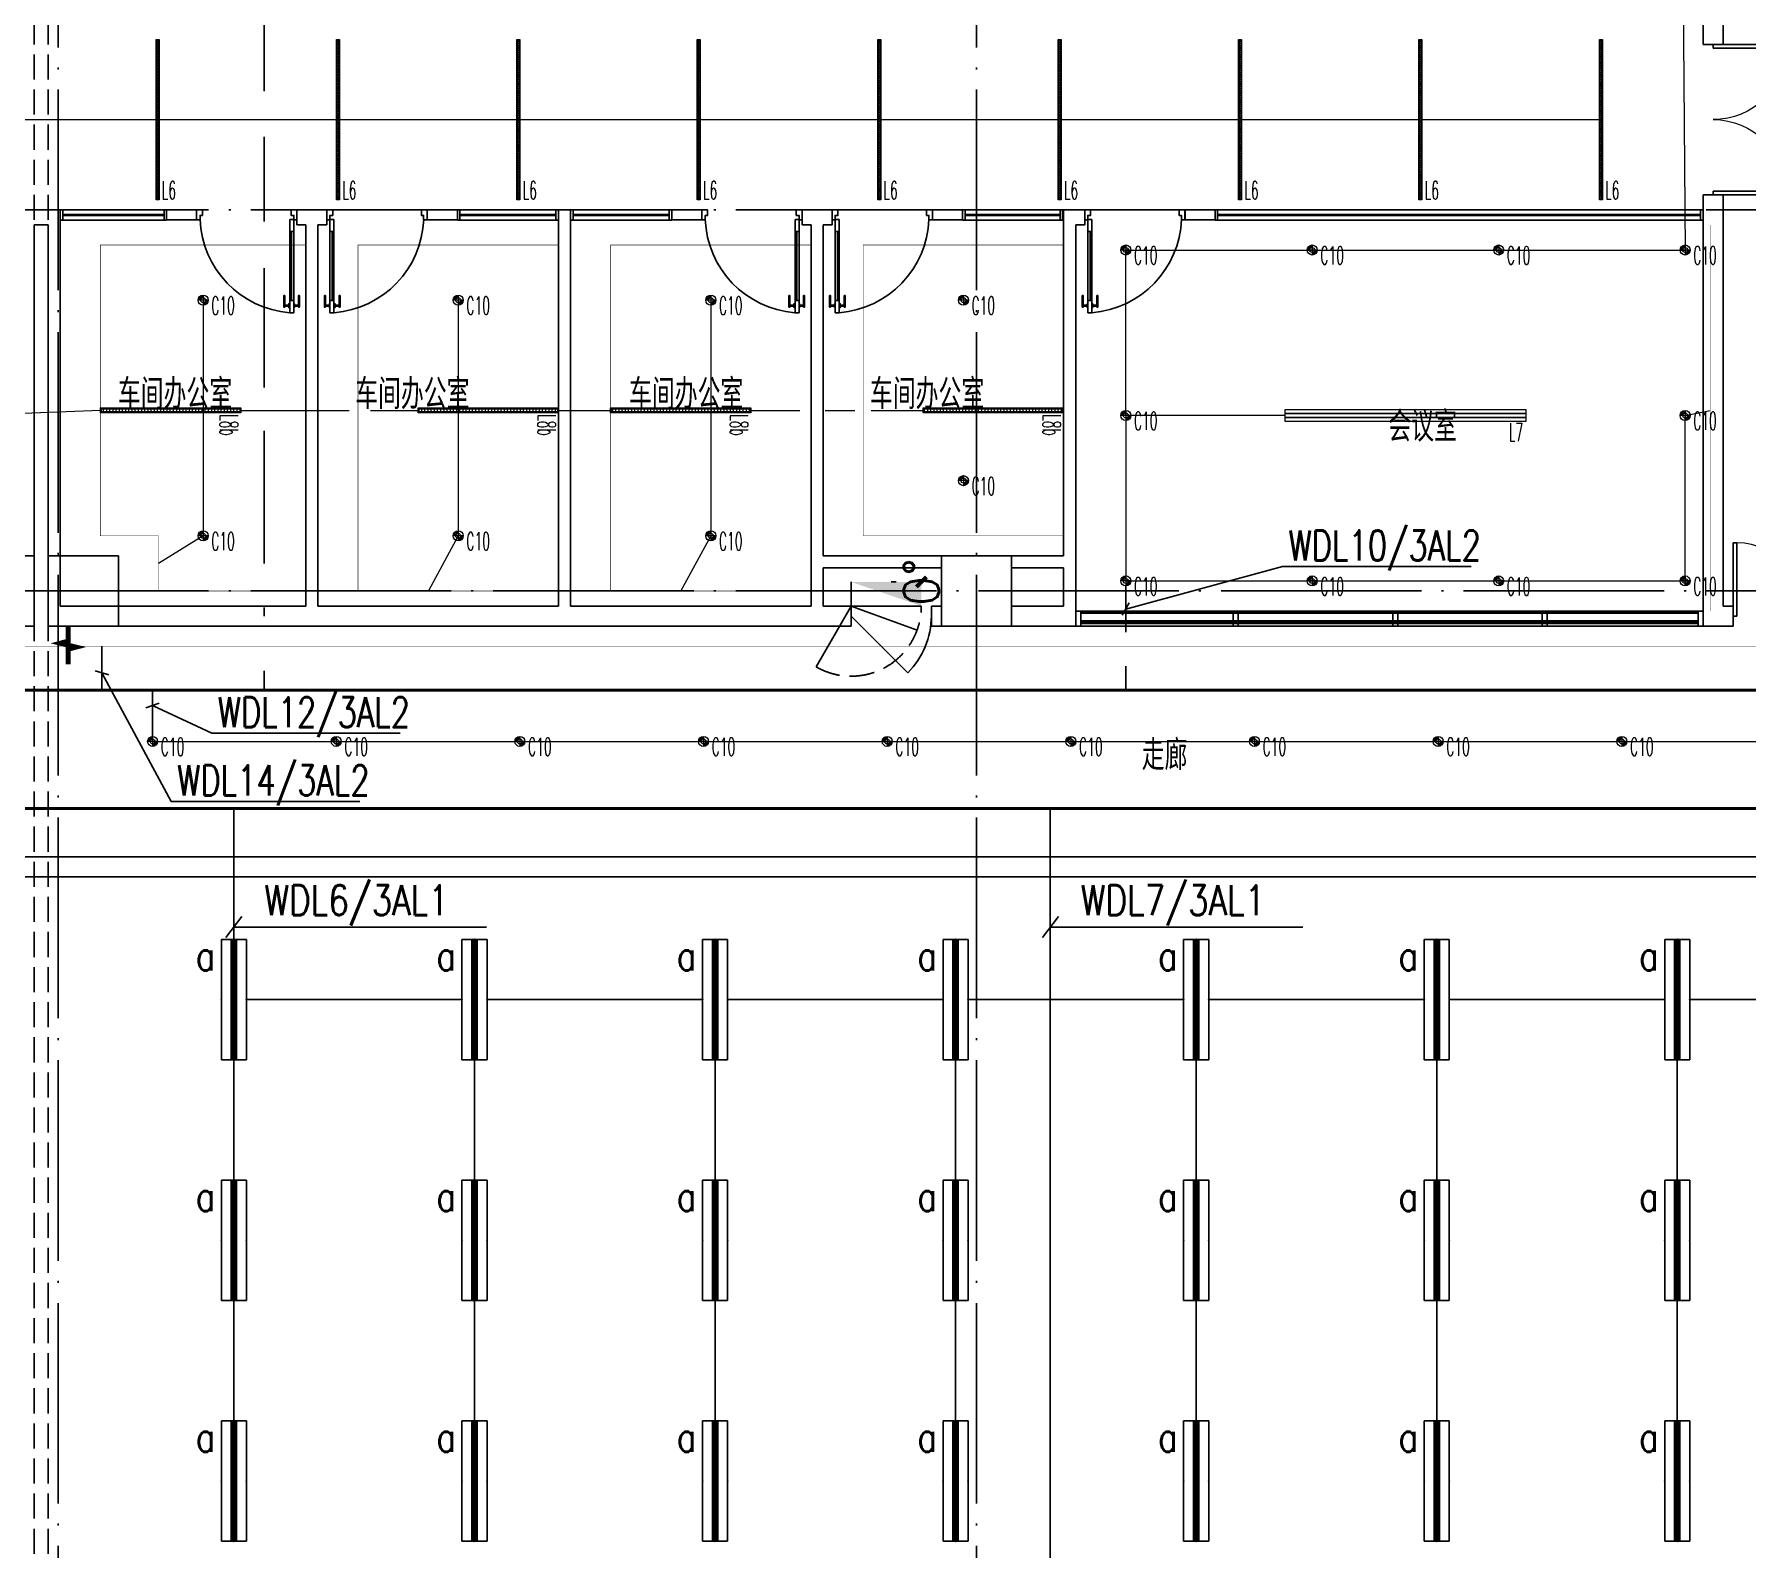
# Model space of a CAD drawing. Extents: x -621157 to 1764546, y -106808 to 741893.
# Drawn here: x 238100 to 255185, y 220450 to 235551 of the extents above; entities that cross this region are included whole.
import ezdxf
from ezdxf import colors
from ezdxf.entities.mleader import LeaderData, LeaderLine
from ezdxf.enums import TextEntityAlignment as Align
from ezdxf.math import Vec2, Vec3

# ---------------------------------------------------------------- set-up
doc = ezdxf.new("R2010")
doc.units = 0
doc.header["$LTSCALE"] = 1000
doc.header["$MEASUREMENT"] = 0
for name, pattern in [('DOT', [6.35, 0, -6.35]), ('XREF-A-101-平面图_t3$0$DASH', [0.35, 0.25, -0.1]), ('XREF-A-101-平面图_t3$0$DOTE', [2.42, 2, -0.2, 0.02, -0.2])]:
    doc.linetypes.add(name, pattern=pattern)
for name, color, linetype in [('0-底图', 7, 'Continuous'), ('EQUIP-照明', 3, 'Continuous'), ('SIG_TEXT', 2, 'Continuous'), ('WIRE-照明', 4, 'Continuous'), ('XREF-A-101-平面图_t3$0$A-COLUMN', 8, 'Continuous'), ('XREF-A-101-平面图_t3$0$A-DOTE', 8, 'Continuous'), ('XREF-A-101-平面图_t3$0$A-GROUND', 8, 'Continuous'), ('XREF-A-101-平面图_t3$0$A-ROOM-CH', 8, 'Continuous'), ('XREF-A-101-平面图_t3$0$A-WALL', 8, 'Continuous'), ('XREF-A-101-平面图_t3$0$A-WINDOW', 8, 'Continuous'), ('XREF-A-101-平面图_t3$0$DOOR-INF', 8, 'Continuous'), ('XREF-A-101-平面图_t3$0$GLASS WALL-INF', 8, 'Continuous'), ('XREF-A-101-平面图_t3$0$I-WALL-GYPSUM', 8, 'Continuous'), ('XREF-A-101-平面图_t3$0$I-玻璃隔断', 8, 'Continuous'), ('XREF-A-101-平面图_t3$0$P-EQUIPMENT', 8, 'Continuous'), ('XREF-A-101-平面图_t3$0$PARTITION-INF', 8, 'Continuous'), ('XREF-A-101-平面图_t3$0$水-尺寸', 8, 'Continuous'), ('照明回路线', 1, 'Continuous')]:
    doc.layers.add(name, color=color, linetype=linetype)
for name, color, linetype, lineweight in [('00-照明回路线', 6, 'Continuous', 0), ('CEILING-INF', 4, 'Continuous', 0), ('LIGHT-INF', 6, 'Continuous', 0)]:
    doc.layers.add(name, color=color, linetype=linetype, lineweight=lineweight)
doc.styles.add('_TEL_DIM', font='SIMPLEX', dxfattribs={"width": 0.8, "height": 3.5, "bigfont": 'HZTXT'})
doc.styles.add('DIM_FONT', font='ROMANS', dxfattribs={"width": 0.8, "bigfont": 'HZDXC'})
doc.styles.add('E-FST', font='txt.shx', dxfattribs={"width": 0.75, "height": 250, "bigfont": '@@gbcbig.shx'})
doc.styles.add('INF DIM', font='SIMPLEX.SHX', dxfattribs={"width": 0.7, "bigfont": 'hztxt.shx'})
doc.styles.get("Standard").update_dxf_attribs({"font": 'romans.shx', "bigfont": 'HZDXC.SHX'})
doc.styles.add('XREF-A-101-平面图_t3$0$-HZDXCROMANS', font='ROMANS.shx', dxfattribs={"bigfont": 'HZDXC.shx'})
doc.linetypes.add('Ground', pattern='A,0.75,-0.125,[135,sr.shx,S=0.1,R=0,X=-0.15,Y=0],0.125,-0.125', length=1.125)
doc.linetypes.add('LED', pattern='A,6,-3.5,["LED",Standard,S=2.54,R=0,X=-2.54,Y=-1.27],-4.8', length=14.3)
doc.dimstyles.get("Standard").update_dxf_attribs({"dimscale": 100, "dimtxt": 3.5, "dimasz": 1, "dimexe": 2.5, "dimexo": 3, "dimgap": 1.5, "dimtad": 1, "dimdec": 0, "dimzin": 0, "dimdsep": 46, "dimtxsty": 'Standard', "dimblk": 'ARCHTICK', "dimcen": 0.09, "dimadec": 0, "dimazin": 0, "dimtfac": 1, "dimtdec": 0, "dimtix": 1, "dimtmove": 2, "dimatfit": 3, "dimfxl": 0, "dimtolj": 1, "dimtzin": 0, "dimarcsym": 0})

# ---------------------------------------------------------------- blocks, each defined once
blk = doc.blocks.new('XREF-A-101-平面图_t3$0$柱网3F')
at = {"layer": 'XREF-A-101-平面图_t3$0$A-COLUMN'}
for points in [[(37400, -10350), (38100, -10350), (38100, -9650), (37400, -9650)], [(38240, -10350), (38940, -10350), (38940, -9650), (38240, -9650)], [(47150, -10350), (47850, -10350), (47850, -9650), (47150, -9650)]]:
    blk.add_lwpolyline(points, close=True, dxfattribs=at)
blk = doc.blocks.new('XREF-A-101-平面图_t3$0$ROOM')
at = {"layer": 'XREF-A-101-平面图_t3$0$A-ROOM-CH', "style": 'XREF-A-101-平面图_t3$0$-HZDXCROMANS', "width": 0.6}
for tag, p in [('中文房间名称', (0, -1000)), ('英文房间名称', (0, -1500))]:
    blk.add_attdef(tag, text='', height=300, dxfattribs=at).set_placement(p, align=Align.CENTER)
blk = doc.blocks.new('_ArchTick')
at = {"color": 0, "linetype": 'ByBlock', "const_width": 0.4}
blk.add_lwpolyline([(-0.5, -0.5), (0.5, 0.5)], dxfattribs=at)
blk = doc.blocks.new('*D25423')
at = {"layer": 'Defpoints', "color": 0}
blk.add_point((0, 0), dxfattribs=at)
blk.add_point((0, 0), dxfattribs=at)
blk.add_point((0, 0), dxfattribs=at)
blk.add_point((0, 0), dxfattribs=at)
at = {"layer": 'XREF-A-101-平面图_t3$0$水-尺寸', "color": 0, "linetype": 'ByBlock', "lineweight": -2}
blk.add_line((0, 300), (0, 250), dxfattribs=at)
blk.add_line((0, 300), (0, 250), dxfattribs=at)
blk.add_arc((0, 0), 0, 180, 180, dxfattribs=at)
at = {"layer": 'XREF-A-101-平面图_t3$0$水-尺寸', "color": 0, "linetype": 'ByBlock', "lineweight": -2, "xscale": 100, "yscale": 100, "zscale": 100}
for rotation in [90, 90.00000000000001]:
    blk.add_blockref('_ArchTick', (0, 0), dxfattribs=dict(at, rotation=rotation))
at = {"layer": 'XREF-A-101-平面图_t3$0$水-尺寸', "color": 0, "insert": (0, 0), "char_height": 350, "attachment_point": 5}
blk.add_mtext('\\A1;0%%d', dxfattribs=at)
blk = doc.blocks.new('XREF-A-101-平面图_t3$0$轴网(3)')
at = {"layer": 'XREF-A-101-平面图_t3$0$A-DOTE', "linetype": 'XREF-A-101-平面图_t3$0$DOTE'}
for p, q in [((38340, -3300), (38340, 43300)), ((47500, -3300), (47500, 43300)), ((-3300, 33800), (69800, 33800)), ((-3300, 30000), (69800, 30000))]:
    blk.add_line(p, q, dxfattribs=at)
blk = doc.blocks.new('*U25329')
at = {"color": 1}
for p, q in [((1428, 13673), (1428, 7514)), ((1433, 13673), (1433, 7514)), ((1438, 13673), (1438, 7514)), ((1443, 13673), (1443, 7514)), ((1448, 13673), (1448, 7514)), ((1453, 13673), (1453, 7514)), ((1429, 7513), (1428, 7514)), ((1429, 7513), (1432, 7513)), ((1433, 7514), (1432, 7513)), ((1433, 7514), (1438, 7514)), ((1439, 7513), (1438, 7514)), ((1439, 7513), (1442, 7513)), ((1443, 7514), (1442, 7513)), ((1443, 7514), (1448, 7514)), ((1449, 7513), (1448, 7514)), ((1449, 7513), (1452, 7513)), ((1453, 7514), (1452, 7513))]:
    blk.add_line(p, q, dxfattribs=at)
blk = doc.blocks.new('*U25330')
at = {"color": 1}
for p, q in [((3016, 1134), (3015, 1133)), ((3015, 1133), (3015, 1129)), ((3016, 1128), (3015, 1129)), ((9175, 1134), (3016, 1134)), ((9175, 1128), (3016, 1128))]:
    blk.add_line(p, q, dxfattribs=at)
blk = doc.blocks.new('XREF-A-101-平面图_t3$0$A$C4A4B287C')
at = {"layer": 'XREF-A-101-平面图_t3$0$GLASS WALL-INF', "elevation": -1}
blk.add_lwpolyline([(100, 300), (100, 0), (0, 0), (0, 300)], close=True, dxfattribs=at)
blk = doc.blocks.new('*U25337')
at = {"layer": 'XREF-A-101-平面图_t3$0$PARTITION-INF', "color": 8}
for p, q in [((-21681, 43130), (-20722, 43130)), ((-20722, 43030), (-21681, 43030))]:
    blk.add_line(p, q, dxfattribs=at)
at = {"layer": 'XREF-A-101-平面图_t3$0$PARTITION-INF', "color": 5}
for p, q in [((-20722, 43085), (-21681, 43085)), ((-20722, 43075), (-21681, 43075))]:
    blk.add_line(p, q, dxfattribs=at)
for points in [[(-21706, 43130), (-21681, 43130), (-21681, 43030), (-21706, 43030)], [(-20722, 43130), (-20697, 43130), (-20697, 43030), (-20722, 43030)]]:
    blk.add_lwpolyline(points, close=True, dxfattribs=at)
blk = doc.blocks.new('XREF-A-101-平面图_t3$0$EW23')
at = {"color": 5}
for p, q in [((7205, 24900, 0), (7205, 23970, 0)), ((7205, 24900, 0), (7245, 24900, 0)), ((7245, 24780, 0), (7205, 24780, 0)), ((7245, 24900, 0), (7245, 23970, 0)), ((7205, 24090, 0), (7246, 24090, 0)), ((7205, 23970, 0), (7245, 23970, 0))]:
    blk.add_line(p, q, dxfattribs=at)
at = {"color": 5, "elevation": 0}
for points in [[(7215, 24995), (7175, 24995), (7175, 24895), (7205, 24895), (7205, 24940), (7233, 24940), (7233, 24985), (7233, 24995), (7215, 24995)], [(8135, 24995), (8175, 24995), (8175, 24895), (8140, 24895), (8140, 24940), (8117, 24940), (8117, 24985), (8117, 24995), (8135, 24995)]]:
    blk.add_lwpolyline(points, close=True, dxfattribs=at)
at = {"color": 8, "elevation": 0}
for points in [[(7228, 24780), (7228, 24090)], [(7160, 24035), (7160, 24026), (7150, 24026), (7150, 24140), (7160, 24140), (7160, 24045)], [(7296, 24035), (7296, 24026), (7306, 24026), (7306, 24140), (7296, 24140), (7296, 24045)]]:
    blk.add_lwpolyline(points, dxfattribs=at)
for points in [[(7200, 24035), (7154, 24035), (7154, 24045), (7200, 24045)], [(7205, 24021), (7200, 24021), (7200, 24059), (7205, 24059)], [(7246, 24021), (7256, 24021), (7256, 24059), (7246, 24059)], [(7256, 24035), (7302, 24035), (7302, 24045), (7256, 24045)]]:
    blk.add_lwpolyline(points, close=True, dxfattribs=at)
at = {"color": 8}
blk.add_arc((7172, 24936, 0), 969, 274.4003, 357.8611, dxfattribs=at)
blk = doc.blocks.new('*U25338')
at = {"layer": 'XREF-A-101-平面图_t3$0$PARTITION-INF', "color": 8}
for p, q in [((-22841, 43130), (-18022, 43130)), ((-18022, 43030), (-22841, 43030))]:
    blk.add_line(p, q, dxfattribs=at)
at = {"layer": 'XREF-A-101-平面图_t3$0$PARTITION-INF', "color": 5}
for p, q in [((-18022, 43085), (-22841, 43085)), ((-18022, 43075), (-22841, 43075))]:
    blk.add_line(p, q, dxfattribs=at)
for points in [[(-22866, 43130), (-22841, 43130), (-22841, 43030), (-22866, 43030)], [(-18022, 43130), (-17997, 43130), (-17997, 43030), (-18022, 43030)]]:
    blk.add_lwpolyline(points, close=True, dxfattribs=at)
blk = doc.blocks.new('*U25339')
at = {"layer": 'XREF-A-101-平面图_t3$0$PARTITION-INF', "color": 8}
for p, q in [((-21702, 43130), (-20742, 43130)), ((-20742, 43030), (-21702, 43030))]:
    blk.add_line(p, q, dxfattribs=at)
at = {"layer": 'XREF-A-101-平面图_t3$0$PARTITION-INF', "color": 5}
for p, q in [((-20742, 43085), (-21702, 43085)), ((-20742, 43075), (-21702, 43075))]:
    blk.add_line(p, q, dxfattribs=at)
for points in [[(-21727, 43130), (-21702, 43130), (-21702, 43030), (-21727, 43030)], [(-20742, 43130), (-20717, 43130), (-20717, 43030), (-20742, 43030)]]:
    blk.add_lwpolyline(points, close=True, dxfattribs=at)
blk = doc.blocks.new('*U25340')
at = {"layer": 'XREF-A-101-平面图_t3$0$PARTITION-INF', "color": 8}
for p, q in [((-21691, 43130), (-20742, 43130)), ((-20742, 43030), (-21691, 43030))]:
    blk.add_line(p, q, dxfattribs=at)
at = {"layer": 'XREF-A-101-平面图_t3$0$PARTITION-INF', "color": 5}
for p, q in [((-20742, 43085), (-21691, 43085)), ((-20742, 43075), (-21691, 43075))]:
    blk.add_line(p, q, dxfattribs=at)
for points in [[(-21716, 43130), (-21691, 43130), (-21691, 43030), (-21716, 43030)], [(-20742, 43130), (-20717, 43130), (-20717, 43030), (-20742, 43030)]]:
    blk.add_lwpolyline(points, close=True, dxfattribs=at)
blk = doc.blocks.new('*U25341')
at = {"layer": 'XREF-A-101-平面图_t3$0$PARTITION-INF', "color": 8}
for p, q in [((-21712, 43130), (-20702, 43130)), ((-20702, 43030), (-21712, 43030))]:
    blk.add_line(p, q, dxfattribs=at)
at = {"layer": 'XREF-A-101-平面图_t3$0$PARTITION-INF', "color": 5}
for p, q in [((-20702, 43085), (-21712, 43085)), ((-20702, 43075), (-21712, 43075))]:
    blk.add_line(p, q, dxfattribs=at)
for points in [[(-21737, 43130), (-21712, 43130), (-21712, 43030), (-21737, 43030)], [(-20702, 43130), (-20677, 43130), (-20677, 43030), (-20702, 43030)]]:
    blk.add_lwpolyline(points, close=True, dxfattribs=at)
blk = doc.blocks.new('XREF-A-101-平面图_t3$0$G$C5C507F0A')
at = {"layer": 'XREF-A-101-平面图_t3$0$I-玻璃隔断'}
for points, elevation in [([(48440, -10250), (48440, -10100), (48390, -10100), (48390, -10250)], 0), ([(50010, -10250), (50010, -10100), (49960, -10100), (49960, -10250)], 0), ([(51604, -10250), (51604, -10100), (51554, -10100), (51554, -10250)], -1), ([(53094, -10250), (53094, -10100), (53044, -10100), (53044, -10250)], -1)]:
    blk.add_lwpolyline(points, close=True, dxfattribs=dict(at, elevation=elevation))
for points in [[(54600, -10250), (54600, -10100), (48440, -10100), (48440, -10250)], [(54650, -10250), (54650, -10100), (54600, -10100), (54600, -10250)]]:
    blk.add_lwpolyline(points, close=True, dxfattribs=at)
at = {"layer": 'XREF-A-101-平面图_t3$0$DOOR-INF', "rotation": 89.99999999968206}
for p in [(39620, -6200, 1), (44660, -6200, 1)]:
    blk.add_blockref('XREF-A-101-平面图_t3$0$A$C4A4B287C', p, dxfattribs=at)
at = {"layer": 'XREF-A-101-平面图_t3$0$DOOR-INF', "xscale": -1}
for p in [(47795, -31095, 0), (52835, -31095, 1)]:
    blk.add_blockref('XREF-A-101-平面图_t3$0$EW23', p, dxfattribs=at)
at = {"layer": 'XREF-A-101-平面图_t3$0$DOOR-INF'}
for p in [(33745, -31095, 0), (38785, -31095, 1), (41305, -31095, 0)]:
    blk.add_blockref('XREF-A-101-平面图_t3$0$EW23', p, dxfattribs=at)
at = {"layer": 'XREF-A-101-平面图_t3$0$DOOR-INF', "xscale": -1, "rotation": 270.000000000318}
for p in [(41921, -6200, 0), (46961, -6200, 1), (49481, -6200, 0)]:
    blk.add_blockref('XREF-A-101-平面图_t3$0$A$C4A4B287C', p, dxfattribs=at)
at = {"layer": 'XREF-A-101-平面图_t3$0$I-玻璃隔断', "color": 1}
blk.add_blockref('*U25330', (45425, -11249), dxfattribs=at)
at = {"layer": 'XREF-A-101-平面图_t3$0$I-玻璃隔断', "color": 1, "xscale": -1, "rotation": 270}
blk.add_blockref('*U25329', (40927, -11652), dxfattribs=at)
at = {"layer": 'XREF-A-101-平面图_t3$0$PARTITION-INF', "xscale": -1}
for name, p in [('*U25341', (17583, -49231, 0)), ('*U25339', (22633, -49231, 0))]:
    blk.add_blockref(name, p, dxfattribs=at)
at = {"layer": 'XREF-A-101-平面图_t3$0$PARTITION-INF'}
for name, p in [('*U25337', (63927, -49231, 0)), ('*U25340', (68977, -49231)), ('*U25338', (72647, -49231, -1))]:
    blk.add_blockref(name, p, dxfattribs=at)
blk = doc.blocks.new('XREF-A-101-平面图_t3$0$DOOR2DLIB$SYSLIB$00000101')
at = {"color": 0}
blk.add_line((0.5, 0), (-0.207, 0.707), dxfattribs=at)
blk.add_arc((0.5, 0), 1, 135, 180, dxfattribs=at)
blk = doc.blocks.new('XREF-A-101-平面图_t3$0$DOOR2DLIB$SYSLIB$00000108')
at = {"color": 0}
for p, q in [((-0.5, 0), (-0.5, 0.4875)), ((-0.475, 0.4875), (-0.5, 0.4875)), ((-0.475, 0), (-0.475, 0.4875)), ((0.475, 0), (0.475, 0.4875)), ((0.475, 0.4875), (0.5, 0.4875)), ((0.5, 0), (0.5, 0.4875)), ((-0.5, 0), (-0.475, 0)), ((0.5, 0), (0.475, 0))]:
    blk.add_line(p, q, dxfattribs=at)
at = {"color": 0, "lineweight": 13}
for centre, start, end in [((-0.4875, 0), 0, 88.53072), ((0.4875, 0), 91.46928, 180)]:
    blk.add_arc(centre, 0.4875, start, end, dxfattribs=at)
blk = doc.blocks.new('$equip_U$00000103(3T96GD2-PC)')
for p, q in [((-1.2, 0.25), (1.2, 0.25)), ((-1.2, 0.25), (-1.2, -0.25)), ((1.2, 0.25), (1.2, -0.25)), ((-1.2, -0.25), (1.2, -0.25))]:
    blk.add_line(p, q)
at = {"const_width": 0.14}
blk.add_lwpolyline([(-1.2, 0), (1.2, 0)], dxfattribs=at)
for p in [(-1.2, 0), (0, 0.25), (1.2, 0), (0, -0.25)]:
    blk.add_point(p)
at = {"color": 7, "style": '_TEL_DIM', "flags": 1}
for tag in ['A', 'REMARK']:
    blk.add_attdef(tag, text='', height=0.00002, dxfattribs=at).set_placement((0, 0), align=Align.MIDDLE_CENTER)
blk = doc.blocks.new('$equip_U$00000113(3T96GD2-PC)')
blk.add_blockref('$equip_U$00000103(3T96GD2-PC)', (0, 0))
at = {"color": 7, "style": '_TEL_DIM', "flags": 1}
for tag in ['A', 'REMARK']:
    blk.add_attdef(tag, text='', height=0.00002, dxfattribs=at).set_placement((0, 0), align=Align.MIDDLE_CENTER)
blk = doc.blocks.new('$equip_U$00000128(7WHLKQ2-PC)')
blk.add_blockref('$equip_U$00000113(3T96GD2-PC)', (0, 0))
at = {"color": 7, "style": '_TEL_DIM', "flags": 1}
blk.add_attdef('A', text='', height=0.00002, dxfattribs=at).set_placement((0, 0), align=Align.MIDDLE_CENTER)
blk = doc.blocks.new('_Oblique')
at = {"color": 0, "linetype": 'ByBlock', "lineweight": -2}
blk.add_line((-0.5, -0.5), (0.5, 0.5), dxfattribs=at)
blk = doc.blocks.new('A$C43fcb5d1')
at = {"linetype": 'DOT'}
blk.add_wipeout([(-15, 0), (15, 0), (15, -1600), (-15, -1600)], dxfattribs=at).dxf.layer = 'CEILING-INF'
at = {"layer": 'LIGHT-INF'}
h = blk.add_hatch(dxfattribs=at)
h.set_pattern_fill('ANSI37', color=256, scale=5)
h.set_pattern_definition([(45, (-3e-11, -800), (-11.22532, 11.22532), []), (135, (-3e-11, -800), (-11.22532, -11.22532), [])])
h.paths.add_polyline_path([(-10, -5), (10, -5), (10, -1595), (-10, -1595)])
for points in [[(-15, 0), (15, 0), (15, -1600), (-15, -1600)], [(-10, -5), (10, -5), (10, -1595), (-10, -1595)]]:
    blk.add_lwpolyline(points, close=True, dxfattribs=at)
at = {"layer": 'LIGHT-INF', "style": 'INF DIM', "width": 0.5}
blk.add_text('L6', height=180, dxfattribs=at).set_placement((42, -1594))
blk = doc.blocks.new('A$C704e2804')
for points in [[(-1200, 60), (1200, 60), (1200, -60), (-1200, -60)], [(1200, 60), (1200, 20), (-1200, 20), (-1200, 60)], [(1200, 20), (1200, -20), (-1200, -20), (-1200, 20)], [(1200, -20), (1200, -60), (-1200, -60), (-1200, -20)]]:
    blk.add_lwpolyline(points, close=True)
at = {"style": 'INF DIM', "width": 0.5}
blk.add_text('L7', height=180, dxfattribs=at).set_placement((1031, -256))
blk = doc.blocks.new('*U23677')
h = blk.add_hatch(color=8)
h.dxf.hatch_style = 1
h.paths.add_polyline_path([(-50, 0), (-24, 0, -0.414214), (0, 24), (0, 50, 0.414214)])
h.paths.add_polyline_path([(0, -24), (0, -50, 0.414214), (50, 0), (24, 0, -0.414214)])
at = {"color": 8}
for points in [[(50, 0), (-50, 0)], [(0, 50), (0, -50)]]:
    blk.add_lwpolyline(points, dxfattribs=at)
blk.add_circle((0, 0), 50)
blk.add_circle((0, 0), 24.5, dxfattribs=at)
at = {"style": 'INF DIM', "width": 0.5}
blk.add_text('C10', height=180, dxfattribs=at).set_placement((81, -144))
blk = doc.blocks.new('A$C5f11c1a4')
at = {"layer": 'LIGHT-INF'}
h = blk.add_hatch(dxfattribs=at)
h.set_pattern_fill('ANSI31', color=8, scale=10, angle=225)
h.set_pattern_definition([(270, (-138050, 248590), (31.75, -1e-14), [])])
h.paths.add_polyline_path([(690, 15), (690, -15), (-690, -15), (-690, 15)])
for points in [[(700, 25), (700, -25), (-700, -25), (-700, 25)], [(690, 15), (690, -15), (-690, -15), (-690, 15)]]:
    blk.add_lwpolyline(points, close=True, dxfattribs=at)
at = {"layer": 'LIGHT-INF', "style": 'INF DIM', "width": 0.5}
blk.add_text('L8b', height=180, rotation=270, dxfattribs=at).set_placement((493, -37, 0))
blk = doc.blocks.new('*U24686')
h = blk.add_hatch(color=8)
h.dxf.hatch_style = 1
h.paths.add_polyline_path([(-50, 0), (-24, 0, -0.414214), (0, 24), (0, 50, 0.414214)])
h.paths.add_polyline_path([(0, -24), (0, -50, 0.414214), (50, 0), (24, 0, -0.414214)])
at = {"color": 8}
for points in [[(50, 0), (-50, 0)], [(0, 50), (0, -50)]]:
    blk.add_lwpolyline(points, dxfattribs=at)
blk.add_circle((0, 0), 50)
blk.add_circle((0, 0), 24.5, dxfattribs=at)
at = {"style": 'INF DIM', "width": 0.5}
blk.add_text('C10', height=180, dxfattribs=at).set_placement((81, -144))
blk = doc.blocks.new('G$CB0A4FAF5')
at = {"layer": 'LIGHT-INF', "color": 6, "linetype": 'LED', "ltscale": 0.05, "const_width": 5}
blk.add_lwpolyline([(54820, -6350), (54820, -10200)], dxfattribs=at)
for points, elevation in [([(38760, -6550), (40810, -6550), (40810, -10000), (39340, -10000), (39340, -9450), (38760, -9450)], 0), ([(41330, -6550), (43330, -6550), (43330, -10000), (41330, -10000)], 1), ([(43850, -6550), (45850, -6550), (45850, -10000), (43850, -10000)], 1), ([(46370, -6550), (48370, -6550), (48370, -9450), (46370, -9450)], 1)]:
    blk.add_lwpolyline(points, close=True, dxfattribs=dict(at, elevation=elevation))
at = {"layer": 'CEILING-INF', "color": 8}
for name, p in [('A$C43fcb5d1', (39330, -4500)), ('A$C43fcb5d1', (41130, -4500)), ('A$C43fcb5d1', (42930, -4500)), ('A$C43fcb5d1', (44730, -4500)), ('A$C43fcb5d1', (46530, -4500)), ('A$C43fcb5d1', (48330, -4500)), ('A$C43fcb5d1', (50130, -4500)), ('A$C43fcb5d1', (51930, -4500)), ('A$C43fcb5d1', (53730, -4500)), ('A$C5f11c1a4', (39460, -8200)), ('A$C5f11c1a4', (42630, -8200, 0)), ('A$C5f11c1a4', (44550, -8200)), ('A$C5f11c1a4', (47670, -8200))]:
    blk.add_blockref(name, p, dxfattribs=at)
at = {"layer": 'LIGHT-INF', "color": 6}
for name, p in [('*U23677', (48990, -6600)), ('*U23677', (50850, -6600)), ('*U23677', (52710, -6600)), ('*U23677', (54570, -6600)), ('*U23677', (39785, -7100, 0)), ('*U23677', (42330, -7100, 1)), ('*U23677', (44850, -7100, 1)), ('*U23677', (47370, -7100, 1)), ('*U23677', (48990, -8250)), ('A$C704e2804', (51780, -8250)), ('*U23677', (54570, -8250)), ('*U23677', (47370, -8900, 1)), ('*U23677', (39785, -9450, 0)), ('*U23677', (42330, -9450, 1)), ('*U23677', (44850, -9450, 1)), ('*U23677', (48990, -9900)), ('*U23677', (50850, -9900)), ('*U23677', (52710, -9900)), ('*U23677', (54570, -9900)), ('*U24686', (39281, -11500)), ('*U24686', (41113, -11500)), ('*U24686', (42945, -11500)), ('*U24686', (44777, -11500)), ('*U24686', (46610, -11500)), ('*U24686', (48442, -11500)), ('*U24686', (50274, -11500)), ('*U24686', (52106, -11500)), ('*U24686', (53939, -11500))]:
    blk.add_blockref(name, p, dxfattribs=at)
at = {"layer": 'LIGHT-INF', "color": 6, "linetype": 'LED', "ltscale": 0.05, "const_width": 5}
blk.add_lwpolyline([(5600, -10200), (9150, -10200), (9150, -10550), (57750, -10550), (57750, -10200), (62600, -10200), (62600, -4500)], dxfattribs=at)
blk = doc.blocks.new('XREF-A-101-平面图_t3$0$单出口消火栓新')
for p, q in [((-240, 700), (-846.2, 1050)), ((-479.4, 42.2), (-240, 700)), ((-240, 0), (-240, 700)), ((-240, 700), (0, 700))]:
    blk.add_line(p, q)
at = {"color": 0, "linetype": 'XREF-A-101-平面图_t3$0$DASH'}
blk.add_arc((-240, 700), 700, 150, 270, dxfattribs=at)
blk.add_solid([(-240, 0), (0, 0), (0, 700)])
at = {"layer": 'XREF-A-101-平面图_t3$0$水-尺寸', "linetype": 'ByBlock'}
dim = blk.add_angular_dim_3p(base=(0, 0), center=(0, 0), p1=(0, 0), p2=(0, 0), dimstyle='Standard', dxfattribs=at)
dim.commit()
dim.dimension.update_dxf_attribs({"geometry": '*D25423', "text_midpoint": (0, 0)})
blk = doc.blocks.new('XREF-A-101-平面图_t3$0$G$C156FCA62')
at = {"layer": 'XREF-A-101-平面图_t3$0$P-EQUIPMENT', "rotation": 90}
blk.add_blockref('XREF-A-101-平面图_t3$0$单出口消火栓新', (46950, 230090), dxfattribs=at)
blk = doc.blocks.new('XREF-A-101-平面图_t3$0$G$C646F86AA')
at = {"layer": 'XREF-A-101-平面图_t3$0$P-EQUIPMENT', "rotation": 90}
blk.add_blockref('XREF-A-101-平面图_t3$0$单出口消火栓新', (46950, 230090), dxfattribs=at)
blk = doc.blocks.new('XREF-A-101-平面图_t3')
at = {"layer": 'XREF-A-101-平面图_t3$0$A-GROUND', "linetype": 'XREF-A-101-平面图_t3$0$DASH'}
for points in [[(238100, 239200), (238100, 200400)], [(238240, 239200), (238240, 200400)]]:
    blk.add_lwpolyline(points, dxfattribs=at)
at = {"layer": 'XREF-A-101-平面图_t3$0$A-WALL'}
blk.add_line((255900, 227150), (221450, 227150), dxfattribs=at)
blk.add_blockref('XREF-A-101-平面图_t3$0$G$C156FCA62', (200000, 0))
at = {"layer": 'XREF-A-101-平面图_t3$0$A-COLUMN'}
blk.add_blockref('XREF-A-101-平面图_t3$0$柱网3F', (200000, 240000), dxfattribs=at)
at = {"layer": 'XREF-A-101-平面图_t3$0$A-DOTE'}
blk.add_blockref('XREF-A-101-平面图_t3$0$轴网(3)', (200000, 200000), dxfattribs=at)
at = {"layer": 'XREF-A-101-平面图_t3$0$A-ROOM-CH'}
ref = blk.add_blockref('XREF-A-101-平面图_t3$0$ROOM', (247007, 232813), dxfattribs=at)
ref.add_attrib('中文房间名称', '车间办公室', dxfattribs={"height": 300, "style": 'XREF-A-101-平面图_t3$0$-HZDXCROMANS', "width": 0.8}).set_placement((247007, 231813), align=Align.CENTER)
ref = blk.add_blockref('XREF-A-101-平面图_t3$0$ROOM', (251951, 232490), dxfattribs=at)
ref.add_attrib('中文房间名称', '会议室', dxfattribs={"height": 300, "style": 'XREF-A-101-平面图_t3$0$-HZDXCROMANS', "width": 0.8}).set_placement((251951, 231490), align=Align.CENTER)
ref = blk.add_blockref('XREF-A-101-平面图_t3$0$ROOM', (249377, 229214), dxfattribs=at)
ref.add_attrib('中文房间名称', '走廊', dxfattribs={"height": 300, "style": 'XREF-A-101-平面图_t3$0$-HZDXCROMANS', "width": 0.8}).set_placement((249377, 228214), align=Align.CENTER)
blk.add_blockref('XREF-A-101-平面图_t3$0$G$C5C507F0A', (200100, 239900))
at = {"layer": 'XREF-A-101-平面图_t3$0$A-WALL'}
blk.add_line((255900, 227350), (221450, 227350), dxfattribs=at)
at = {"layer": 'XREF-A-101-平面图_t3$0$I-WALL-GYPSUM'}
for p, q in [((254750, 235450), (254750, 239900)), ((254950, 235450), (254950, 239900)), ((254750, 229650), (254750, 233950)), ((254950, 229850), (254950, 233950)), ((238040, 233800), (238300, 233800)), ((238300, 233800), (238360, 233800)), ((238360, 233800), (238360, 233650)), ((240720, 233800), (240870, 233800)), ((240720, 233800), (240720, 233650)), ((240870, 233800), (241020, 233800)), ((241020, 233800), (241020, 233650)), ((243330, 229850), (243330, 233800)), ((243330, 233800), (243450, 233800)), ((243450, 229850), (243450, 233800)), ((245760, 233800), (245910, 233800)), ((245760, 233800), (245760, 233650)), ((245910, 233800), (246060, 233800)), ((246060, 233800), (246060, 233650)), ((248370, 233800), (248580, 233800)), ((248370, 230350), (248370, 233800)), ((248580, 233800), (248580, 233650)), ((238100, 229850), (238100, 233650)), ((238100, 233650), (238240, 233650)), ((238240, 229850), (238240, 233650)), ((238360, 229850), (238360, 233650)), ((240720, 233650), (240810, 233650)), ((240810, 229850), (240810, 233650)), ((240930, 229850), (240930, 233650)), ((240930, 233650), (241020, 233650)), ((245760, 233650), (245850, 233650)), ((245850, 230290), (245850, 233650)), ((245970, 233650), (246060, 233650)), ((245970, 230350), (245970, 233650)), ((248490, 233650), (248580, 233650)), ((248490, 230290), (248490, 233650)), ((245970, 230350), (247150, 230350)), ((247150, 230350), (247150, 230230)), ((247850, 230350), (248370, 230350)), ((247850, 230350), (247850, 230230)), ((245850, 229850), (245850, 230290)), ((245970, 230230), (247150, 230230)), ((245970, 229850), (245970, 230230)), ((247850, 230230), (248370, 230230)), ((248370, 229850), (248370, 230230)), ((248490, 229850), (248490, 230290)), ((238100, 229850), (238100, 229650)), ((238240, 229850), (238240, 229650)), ((238360, 229850), (240810, 229850)), ((240930, 229850), (243330, 229850)), ((243450, 229850), (245850, 229850)), ((245970, 229850), (246250, 229850)), ((247050, 229850), (247150, 229850)), ((247150, 229850), (247150, 229650)), ((247850, 229850), (248370, 229850)), ((247850, 229850), (247850, 229650)), ((248490, 229850), (248490, 229650)), ((254950, 229850), (255050, 229850)), ((238040, 229650), (238100, 229650)), ((238240, 229650), (238300, 229650)), ((238300, 229650), (240870, 229650)), ((240870, 229650), (243390, 229650)), ((243390, 229650), (245910, 229650)), ((245910, 229650), (246250, 229650)), ((247050, 229650), (247150, 229650)), ((247850, 229650), (248430, 229650)), ((248430, 229650), (248490, 229650)), ((254750, 229650), (255050, 229650))]:
    blk.add_line(p, q, dxfattribs=at)
for points in [[(254750, 235450), (254950, 235450)], [(254750, 233950), (254950, 233950)], [(246250, 229850), (246250, 229650)], [(247050, 229850), (247050, 229650)], [(255050, 229850), (255050, 229650)]]:
    blk.add_lwpolyline(points, dxfattribs=at)
blk.add_blockref('XREF-A-101-平面图_t3$0$G$C646F86AA', (200000, 0))
blk.add_blockref('XREF-A-101-平面图_t3$0$G$C646F86AA', (200000, 0))
at = {"layer": 'XREF-A-101-平面图_t3$0$A-ROOM-CH'}
ref = blk.add_blockref('XREF-A-101-平面图_t3$0$ROOM', (239504, 232813), dxfattribs=at)
ref.add_attrib('中文房间名称', '车间办公室', dxfattribs={"height": 300, "style": 'XREF-A-101-平面图_t3$0$-HZDXCROMANS', "width": 0.8}).set_placement((239504, 231813), align=Align.CENTER)
ref = blk.add_blockref('XREF-A-101-平面图_t3$0$ROOM', (241872, 232813), dxfattribs=at)
ref.add_attrib('中文房间名称', '车间办公室', dxfattribs={"height": 300, "style": 'XREF-A-101-平面图_t3$0$-HZDXCROMANS', "width": 0.8}).set_placement((241872, 231813), align=Align.CENTER)
ref = blk.add_blockref('XREF-A-101-平面图_t3$0$ROOM', (244604, 232813), dxfattribs=at)
ref.add_attrib('中文房间名称', '车间办公室', dxfattribs={"height": 300, "style": 'XREF-A-101-平面图_t3$0$-HZDXCROMANS', "width": 0.8}).set_placement((244604, 231813), align=Align.CENTER)
at = {"layer": 'XREF-A-101-平面图_t3$0$A-WINDOW', "xscale": 1500, "yscale": -1500, "zscale": 1500, "rotation": 89.99999999763376}
blk.add_blockref('XREF-A-101-平面图_t3$0$DOOR2DLIB$SYSLIB$00000108', (254850, 234700), dxfattribs=at)
at = {"layer": 'XREF-A-101-平面图_t3$0$A-WINDOW'}
for name, p, xscale, yscale, zscale in [('XREF-A-101-平面图_t3$0$DOOR2DLIB$SYSLIB$00000108', (255800, 229750), 1500, 1500, 1500), ('XREF-A-101-平面图_t3$0$DOOR2DLIB$SYSLIB$00000101', (246650, 229750), -800, -800, -800)]:
    blk.add_blockref(name, p, dxfattribs=dict(at, xscale=xscale, yscale=yscale, zscale=zscale))
blk = doc.blocks.new('G$CAD8C52FD')
at = {"layer": '00-照明回路线', "ltscale": 5}
for p, q in [((54550, -4000, 0), (54570, -6600)), ((17730, -5300), (53730, -5300)), ((48990, -8250), (48990, -6600)), ((48990, -6600), (54570, -6600)), ((39785, -7100, 0), (39785, -9450, 0)), ((42330, -7100, 1), (42330, -9450)), ((44850, -7100, 1), (44850, -9450, 0)), ((38760, -8200), (36983, -8270, 0)), ((40160, -8200), (41243, -8200, 0)), ((41455, -8200, 0), (41930, -8200, 0)), ((43330, -8200, 1), (43860, -8200)), ((45250, -8200), (45739, -8200)), ((45989, -8200), (46287, -8200)), ((46448, -8200), (46970, -8200)), ((48990, -8250), (48990, -9900)), ((50580, -8250), (48990, -8250)), ((54570, -8250), (54820, -8201)), ((54570, -9950), (54570, -8250)), ((39785, -9450, 0), (39340, -9725, 0)), ((42330, -9450), (42032, -10000, 1)), ((44850, -9450, 0), (44552, -10000, 1)), ((48990, -9900), (54620, -9900)), ((39281, -11500), (63100, -11500))]:
    blk.add_line(p, q, dxfattribs=at)
at = {"layer": '00-照明回路线', "ltscale": 5, "const_width": 50}
blk.add_lwpolyline([(38438, -10349), (38438, -10500), (38361, -10521), (38515, -10560), (38438, -10580), (38438, -10731)], dxfattribs=at)
at = {"layer": 'WIRE-照明'}
for points in [[(40394, -4247), (40394, -5017)], [(40394, -5471), (40394, -6317)], [(40394, -6781), (40394, -7970)], [(40394, -8403), (40394, -9725)], [(48990, -9950), (48990, -10411)], [(40394, -10165), (40394, -10250)], [(38775, -10550), (38775, -10988)], [(48990, -10751), (48990, -10988)], [(40394, -10795), (40394, -10988)], [(39281, -11450), (39281, -10988)]]:
    blk.add_lwpolyline(points, dxfattribs=at)
at = {"layer": '照明回路线'}
ml = blk.add_multileader_mtext('Standard', dxfattribs=at)
ml.set_content('{\\Ftxt,whgtxt|c134;WDL10/3AL2}', color=4, style='E-FST')
ml.set_leader_properties(color=256)
ml.set_arrow_properties(name='OBLIQUE')
ml.build(insert=Vec2(0, 0))
ml.multileader.update_dxf_attribs({"text_left_attachment_type": 6, "text_right_attachment_type": 7, "dogleg_length": 40, "arrow_head_size": 100})
ctx = ml.context
ctx.base_point, ctx.char_height, ctx.arrow_head_size, ctx.landing_gap_size, ctx.plane_origin = Vec3(50594, -9756), 300, 100, 20, Vec3(51284, -9093)
ctx.left_attachment, ctx.right_attachment = 6, 7
notes = []
notes.append((ctx, [(0, (1, 1, 0), (50554, -9756), (1, 0), 40, [(0, [(48990, -10181)], 0, [])])]))
ctx.mtext.insert, ctx.mtext.flow_direction = Vec3(50614, -9396), 5
ml = blk.add_multileader_mtext('Standard', dxfattribs=at)
ml.set_content('{\\Ftxt,whgtxt|c134;WDL14/3AL2}', color=4, style='E-FST')
ml.set_leader_properties(color=256)
ml.set_arrow_properties(name='OBLIQUE')
ml.build(insert=Vec2(0, 0))
ml.multileader.update_dxf_attribs({"text_left_attachment_type": 6, "text_right_attachment_type": 7, "dogleg_length": 40, "arrow_head_size": 100})
ctx = ml.context
ctx.base_point, ctx.char_height, ctx.arrow_head_size, ctx.landing_gap_size, ctx.plane_origin = Vec3(39507, -12098), 300, 100, 20, Vec3(41311, -11589)
ctx.left_attachment, ctx.right_attachment = 6, 7
notes.append((ctx, [(0, (1, 1, 0), (39467, -12098), (1, 0), 40, [(0, [(38775, -10815)], 0, [])])]))
ctx.mtext.insert, ctx.mtext.flow_direction = Vec3(39527, -11738), 5
ml = blk.add_multileader_mtext('Standard', dxfattribs=at)
ml.set_content('{\\Ftxt,whgtxt|c134;WDL12/3AL2}', color=4, style='E-FST')
ml.set_leader_properties(color=256)
ml.set_arrow_properties(name='OBLIQUE')
ml.build(insert=Vec2(0, 0))
ml.multileader.update_dxf_attribs({"text_left_attachment_type": 6, "text_right_attachment_type": 7, "dogleg_length": 40, "arrow_head_size": 100})
ctx = ml.context
ctx.base_point, ctx.char_height, ctx.arrow_head_size, ctx.landing_gap_size, ctx.plane_origin = Vec3(39911, -11419), 300, 100, 20, Vec3(48631, -10690)
ctx.left_attachment, ctx.right_attachment = 6, 7
notes.append((ctx, [(0, (1, 1, 0), (39871, -11419), (1, 0), 40, [(0, [(39281, -11142)], 0, [])])]))
ctx.mtext.insert, ctx.mtext.flow_direction = Vec3(39931, -11059), 5
for ctx, leaders in notes:
    for number, flags, end, landing, length, lines in leaders:
        leader = LeaderData()
        leader.index, (leader.has_last_leader_line, leader.has_dogleg_vector, leader.attachment_direction) = number, flags
        leader.last_leader_point, leader.dogleg_vector, leader.dogleg_length = Vec3(end), Vec3(landing), length
        for number, points, colour, breaks in lines:
            line = LeaderLine()
            line.index, line.vertices, line.color, line.breaks = number, Vec3.list(points), colors.encode_raw_color(colour), breaks
            leader.lines.append(line)
        ctx.leaders.append(leader)

msp = doc.modelspace()

# ---------------------------------------------------------------- block references
at = {"layer": '0-底图'}
msp.add_blockref('XREF-A-101-平面图_t3', (0, 0), dxfattribs=at)

# ---------------------------------------------------------------- next in the draw order: linework, layer by layer
at = {"layer": 'SIG_TEXT', "linetype": 'Ground'}
for points in [[(240013, 226546), (240172, 226754)], [(248158, 226546), (248317, 226754)]]:
    msp.add_lwpolyline(points, dxfattribs=at)
at = {"layer": 'SIG_TEXT'}
for points in [[(240090, 226647), (242612, 226647)], [(248235, 226647), (250757, 226647)]]:
    msp.add_lwpolyline(points, dxfattribs=at)
at = {"layer": 'WIRE-照明'}
for points, format in [([(205515, 234062, 30, 30, 0), (203144, 234062, 30, 30, 0.414214), (203094, 234012, 30, 30, 0), (203094, 227880, 30, 30, 0.414214), (203144, 227830, 30, 30, 0), (261973, 227830, 30, 30, 0)], "xyseb"), ([(204729, 233936, 30, 30, 0), (204180, 233936, 30, 30, 0.414214), (204130, 233886, 30, 30, 0), (204130, 229062, 30, 30, 0.414214), (204180, 229012, 30, 30, 0), (263524, 229012, 30, 30, 0)], "xyseb"), ([(248560, 217344), (248287, 217344, -0.414214), (248237, 217394), (248237, 227830)], "xyb")]:
    msp.add_lwpolyline(points, format=format, dxfattribs=at)
for points in [[(240092, 226525), (240092, 227830)], [(240217, 225925), (242367, 225925)], [(242617, 225925), (244767, 225925)], [(245017, 225925), (247167, 225925)], [(247417, 225925), (249567, 225925)], [(249817, 225925), (251967, 225925)], [(252217, 225925), (254367, 225925)], [(254617, 225925), (256767, 225925)], [(240092, 225325), (240092, 224125)], [(242492, 225325), (242492, 224125)], [(244892, 225325), (244892, 224125)], [(247292, 225325), (247292, 224125)], [(249692, 225325), (249692, 224125)], [(252092, 225325), (252092, 224125)], [(254492, 225325), (254492, 224125)], [(240092, 222925), (240092, 221725)], [(242492, 222925), (242492, 221725)], [(244892, 222925), (244892, 221725)], [(247292, 222925), (247292, 221725)], [(249692, 222925), (249692, 221725)], [(252092, 222925), (252092, 221725)], [(254492, 222925), (254492, 221725)]]:
    msp.add_lwpolyline(points, dxfattribs=at)

# ---------------------------------------------------------------- next in the draw order: block references
at = {"layer": 'EQUIP-照明', "xscale": 500.0000000023283, "yscale": 500.0000000022701, "zscale": 500.0000000022737, "rotation": 270}
for p in [(240092, 225925), (242492, 225925), (244892, 225925), (247292, 225925), (249692, 225925), (252092, 225925), (254492, 225925), (240092, 223525), (242492, 223525), (244892, 223525), (247292, 223525), (249692, 223525), (252092, 223525), (254492, 223525), (240092, 221125), (242492, 221125), (244892, 221125), (247292, 221125), (249692, 221125), (252092, 221125), (254492, 221125)]:
    msp.add_blockref('$equip_U$00000128(7WHLKQ2-PC)', p, dxfattribs=at)
at = {"layer": 'WIRE-照明'}
msp.add_blockref('G$CAD8C52FD', (200000, 240000), dxfattribs=at)

# ---------------------------------------------------------------- next in the draw order: texts
at = {"layer": 'SIG_TEXT', "color": 2, "style": 'DIM_FONT', "width": 0.8}
for s, p in [('WDL6/3AL1', (240396, 226766)), ('WDL7/3AL1', (248541, 226766))]:
    msp.add_text(s, height=300, dxfattribs=at).set_placement(p)
at = {"layer": 'SIG_TEXT', "style": 'DIM_FONT', "width": 0.8}
for p in [(239711, 226216, -672), (242111, 226216, -672), (244511, 226216, -672), (246911, 226216, -672), (249311, 226216, -672), (251711, 226216, -672), (254111, 226216, -672), (239711, 223816, -672), (242111, 223816, -672), (244511, 223816, -672), (246911, 223816, -672), (249311, 223816, -672), (251711, 223816, -672), (254111, 223816, -672), (239711, 221416, -672), (242111, 221416, -672), (244511, 221416, -672), (246911, 221416, -672), (249311, 221416, -672), (251711, 221416, -672), (254111, 221416, -672)]:
    msp.add_text('a', height=300, dxfattribs=at).set_placement(p)

# ---------------------------------------------------------------- next in the draw order: block references
at = {"layer": 'WIRE-照明'}
msp.add_blockref('G$CB0A4FAF5', (200000, 240000), dxfattribs=at)

doc.saveas('drawing.dxf')
